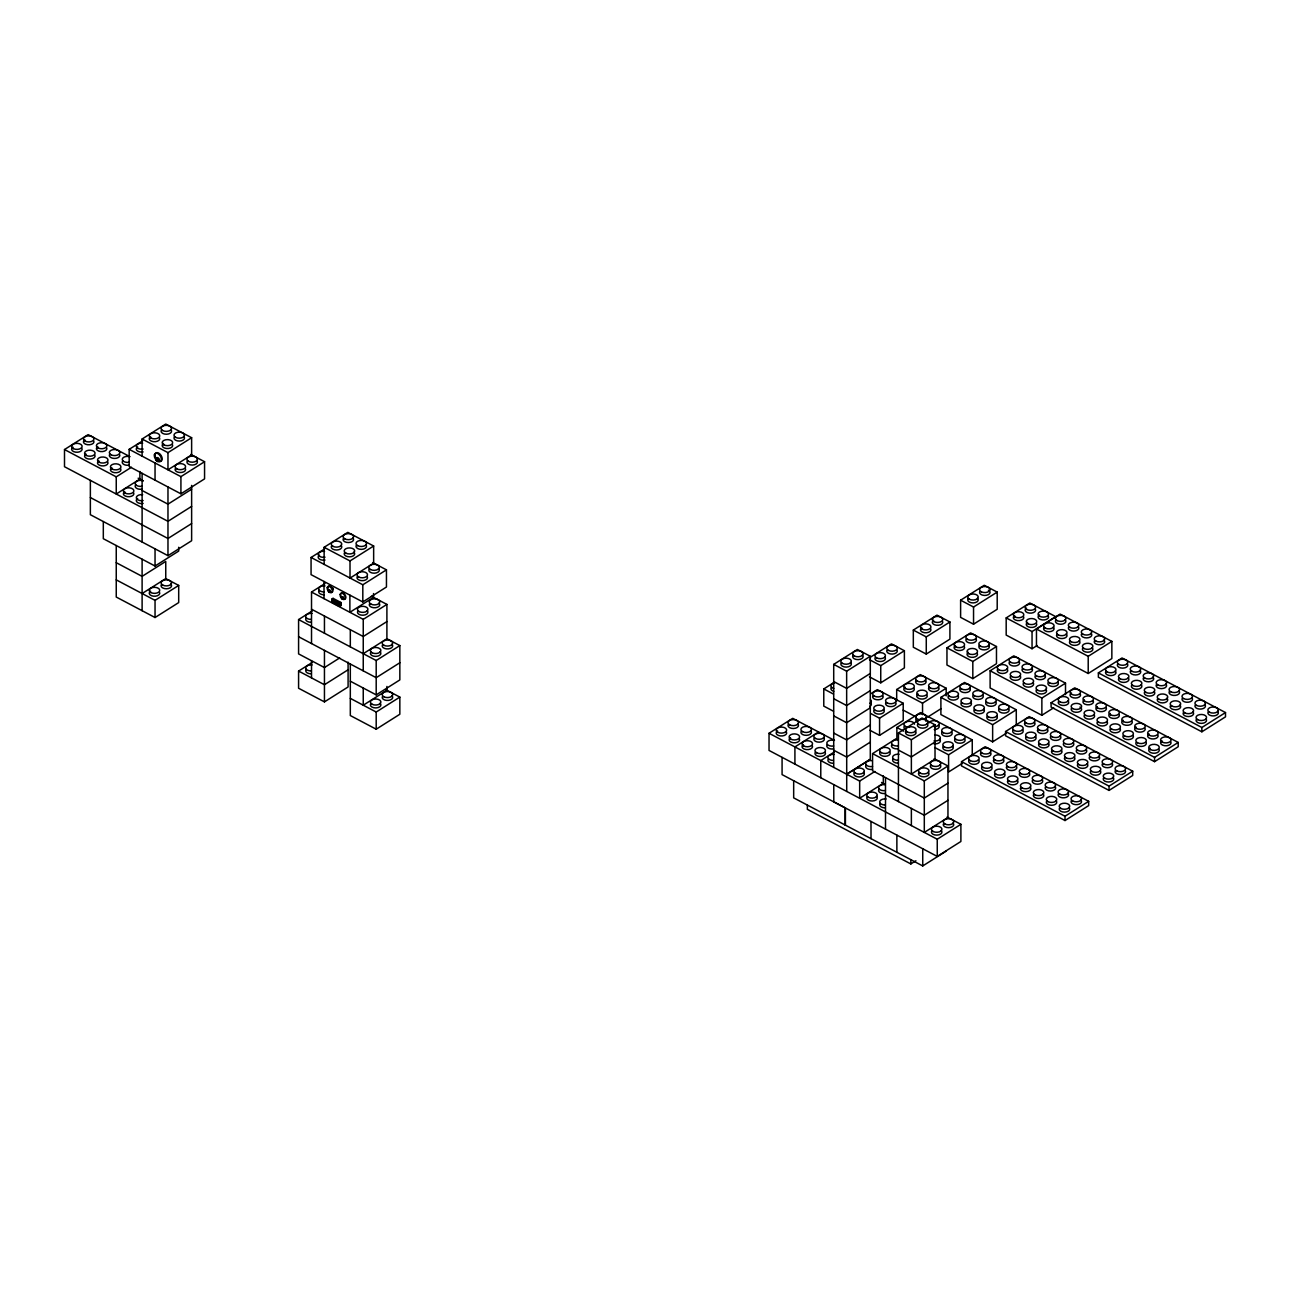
<?xml version="1.0" encoding="UTF-8"?>
<svg xmlns="http://www.w3.org/2000/svg" width="1290" height="1290" viewBox="0 0 1290 1290"><rect width="100%" height="100%" fill="white"/><g stroke="black" fill="none" stroke-linecap="round" stroke-linejoin="round"><path stroke-width="1.5" d="M327.725 587.853L327.789 587.176A3.499 2.112 57.7 0 1 331.949 587.869A3.499 2.112 57.7 0 1 331.417 592.384A3.499 2.112 57.7 0 1 327.708 587.885M191.63 506.39L167.974 521.321L64.5 466.722L64.5 449.549L88.139 434.617L129.532 456.466M142.11 456.16L142.11 439.003L165.749 424.055L191.63 437.713L191.63 454.886L167.974 469.818L167.974 452.645L191.63 437.713M190.759 454.435L204.562 461.707L204.562 478.88L180.923 493.812L129.177 466.512L129.177 449.339L142.69 440.809M139.884 471.463L139.884 479.09L116.245 494.022L116.245 476.849L131.435 467.254M180.923 493.812L180.923 476.639L204.562 461.707M191.63 489.216L167.974 504.164L142.11 490.506M191.63 523.563L167.974 538.494L90.365 497.537M90.365 480.38L90.365 514.71L167.974 555.668L191.63 540.736L191.63 485.411M103.313 521.547L103.313 538.704L155.042 566.02L178.697 551.072L178.697 547.266M142.11 593.529L165.749 578.597L165.749 561.424L142.11 576.356L116.245 562.698M116.245 545.541L116.245 597.044L155.042 617.523L155.042 600.35L178.697 585.418L165.749 578.597M155.042 617.523L178.697 602.591L178.697 585.418M324.129 564.456L324.129 547.299L347.784 532.351L373.649 546.009L373.649 563.182L350.009 578.113L350.009 560.94L373.649 546.009M372.665 562.569L386.452 569.841L386.452 587.014L362.812 601.946L311.067 574.647L311.067 557.474L324.58 548.943M311.519 643.565L311.519 592.046L325.032 583.515M339.657 657.948L324.451 667.559L298.587 653.901L298.587 619.571L312.099 611.025M340.818 603.494L339.641 604.252L331.885 600.156L331.885 599.076L333.062 598.334L340.818 602.43L340.818 605.639L339.641 606.397L331.885 602.301L333.062 600.479M331.885 600.156L333.062 599.399M331.885 602.301L333.062 601.543L333.062 598.334M362.812 601.946L362.812 584.773L386.452 569.841M339.641 604.252L340.818 602.43M339.641 606.397L340.818 604.575M363.248 670.865L363.248 619.361L386.903 604.413L371.375 596.222M348.09 662.157L348.09 686.957L324.451 701.889L298.587 688.247L298.587 671.074L312.099 662.544M386.903 621.587L363.248 636.518L311.519 609.219M363.248 653.691L386.903 638.76L386.903 604.413M348.09 669.784L324.451 684.732L298.587 671.074M350.316 681.201L376.196 694.859L376.196 660.512L399.836 645.581L386.903 638.76M399.836 662.754L376.196 677.685L298.587 636.728M376.196 694.859L399.836 679.927L399.836 645.581M350.316 664.044L350.316 715.547L376.196 729.205L376.196 712.032L399.836 697.1L386.033 689.811M376.196 729.205L399.836 714.257L399.836 697.1M833.711 767.405L833.711 664.382L857.366 649.451L870.299 656.271L870.299 759.294L846.724 774.242M846.724 791.415L846.643 671.203L870.299 656.271M869.492 657.755L891.455 643.887L904.387 650.724L904.387 667.881L880.748 682.829L869.428 676.847M913.32 630.084L936.975 615.137L949.908 621.974L949.908 639.13L926.268 654.078L913.32 647.241L913.32 630.084L926.268 636.905L949.908 621.974M960.615 600.205L984.254 585.273L997.202 592.094L997.202 609.267L973.547 624.199L960.615 617.378L960.615 600.205L973.547 607.026L997.202 592.094M833.485 711.241L823.778 706.114L823.778 688.941L833.92 682.539M947.086 817.038L960.889 824.31L937.25 839.242L769.034 750.441L769.034 733.268L792.689 718.337L834.082 740.186M880.748 682.829L880.748 665.656L904.387 650.724M870.299 673.444L846.643 688.376L833.711 681.555M870.299 690.618L846.643 705.549L833.711 698.729M870.589 693.875L877.345 689.618L903.21 703.26L903.21 720.433L879.57 735.365L869.863 730.253M946.957 647.822L970.596 632.89L996.477 646.532L996.477 663.705L972.821 678.637L946.957 664.995L946.957 647.822L972.821 661.48L996.477 646.532M818.553 731.994L794.914 746.926L794.914 764.099M1006.184 617.91L1029.823 602.978L1055.704 616.636L1032.048 631.568L1032.048 648.741L1006.184 635.083L1006.184 617.91L1032.048 631.568M896.679 700.97L896.679 689.537L920.318 674.589L946.183 688.247L946.183 695.874M870.299 707.791L846.643 722.722L833.711 715.885M879.57 735.365L879.57 718.207L903.21 703.26M870.299 724.948L846.643 739.896L833.711 733.059M834.291 752.038L820.779 760.584L820.779 777.741M1036.467 629.02L1060.106 614.088L1111.851 641.388L1111.851 658.561L1088.212 673.493L1036.467 646.193L1036.467 629.02L1088.212 656.32L1111.851 641.388M922.543 714.628L922.543 703.179L946.183 688.247M870.299 742.121L846.643 757.053L833.711 750.232M1006.152 733.333L992.639 741.863L940.894 714.563L940.894 697.39L964.533 682.458L1016.278 709.758L1016.278 725.028M896.873 738.96L896.873 727.512L920.512 712.58L972.257 739.88L972.257 755.134M1053.688 707.791L1041.869 715.257L990.123 687.957L990.123 670.784L1013.779 655.852L1065.508 683.152L1065.508 694.601M898.437 801.606L898.437 732.93L922.076 717.982L935.024 724.819L935.024 759.149L911.369 774.081L911.369 739.75L935.024 724.819M1032.048 648.741L1037.128 645.532M927.607 717.143L941.12 708.613M947.957 783.143L924.301 798.075L872.572 770.775L872.572 753.618L896.211 738.67M846.643 774.226L870.299 759.294M883.311 775.661L883.311 783.304L859.672 798.236L859.672 781.063L874.862 771.468M935.024 741.976L911.369 756.924L898.437 750.087M992.639 741.863L992.639 724.69L1016.278 709.758M962.114 763.454L948.601 771.984L948.601 754.811L972.257 739.88M1041.869 715.257L1041.869 698.084L1065.508 683.152M947.957 765.97L947.957 817.489L924.301 832.421L924.301 780.918L947.957 765.97L934.154 758.697M1005.571 731.527L1029.21 716.579L1132.701 771.194L1132.701 775.484L1109.045 790.415L1005.571 735.816L1005.571 731.527L1109.045 786.126L1132.701 771.194M1051.092 702.776L1074.731 687.828L1178.205 742.443L1178.205 746.733L1154.566 761.664L1051.092 707.065L1051.092 702.776L1154.566 757.375L1178.205 742.443M1098.37 672.896L1122.026 657.965L1225.5 712.564L1225.5 716.853L1201.861 731.801L1098.37 677.185L1098.37 672.896L1201.861 727.496L1225.5 712.564M961.534 761.648L985.189 746.7L1088.663 801.316L1088.663 805.605L1065.024 820.537L961.534 765.938L961.534 761.648L1065.024 816.248L1088.663 801.316M947.957 800.316L924.301 815.248L885.504 794.769M807.363 805.057L807.363 809.346L910.853 863.945L915.916 860.752M833.759 801.816L937.25 856.415L960.889 841.483L960.889 824.31M793.673 780.692L793.673 797.865L922.737 865.945L946.376 850.997M990.123 670.784L1041.869 698.084M869.428 659.69L880.748 665.656M940.894 697.39L992.639 724.69M896.679 689.537L922.543 703.179M833.711 664.382L846.643 671.203M903.145 710.113L916.077 716.934M823.778 688.941L833.485 694.068M870.944 713.644L879.57 718.207M896.873 727.512L903.758 731.156M934.815 747.539L948.601 754.811M898.437 732.93L911.369 739.75M872.572 753.618L924.301 780.918M881.554 782.45L885.005 784.272M769.034 733.268L859.672 781.063M142.11 439.003L167.974 452.645M324.129 547.299L350.009 560.94M129.177 449.339L180.923 476.639M311.067 557.474L362.812 584.773M138.159 478.187L143.335 480.912M64.5 449.549L116.245 476.849M331.885 599.076L339.641 603.172M337.722 604.01L340.818 605.639M331.885 601.221L339.641 605.316M311.519 592.046L363.248 619.361M298.587 619.571L376.196 660.512M350.316 698.374L376.196 712.032M116.245 579.871L155.042 600.35M1201.861 727.496L1201.861 731.801M1154.566 757.375L1154.566 761.664M1109.045 786.126L1109.045 790.415M1088.212 656.32L1088.212 673.493M1065.024 816.248L1065.024 820.537M973.547 607.026L973.547 624.199M972.821 661.48L972.821 678.637M937.25 839.242L937.25 856.415M926.268 636.905L926.268 654.078M922.737 848.772L922.737 865.945M911.369 808.427L911.369 825.6M910.853 859.656L910.853 863.945M896.873 835.114L896.873 852.287M885.504 777.612L885.504 829.115M870.992 821.472L871.024 838.661M845.418 825.165L845.418 808.008L782.079 774.613L782.079 757.44M845.16 807.846L845.16 825.003M833.759 784.643L833.808 801.912M386.903 686.457L386.903 690.263L363.248 705.211L363.248 688.038M373.519 593.545L373.519 597.351L349.88 612.299L349.88 595.125M350.316 629.697L350.316 646.871M324.451 616.04L324.451 633.213M324.451 650.386L324.451 701.889M324.016 581.468L324.016 598.641M311.519 660.738L311.519 677.895M167.974 486.991L167.974 555.668M155.042 462.997L155.042 480.17M155.042 548.847L155.042 566.02M142.11 473.333L142.11 542.01M142.11 559.183L142.11 610.702M343.978 599.108A3.499 2.112 57.7 0 0 345.091 594.9A3.499 2.112 57.7 0 0 340.77 593.964L340.705 594.625A3.499 2.112 57.7 0 0 342.64 598.431M330.192 585.708A3.499 2.112 57.7 0 1 330.869 585.966M332.707 587.74A3.499 2.112 57.7 0 1 333.384 589.385M156.735 459.014A1.854 1.113 57.7 0 1 158.17 457.853A1.854 1.113 57.7 0 1 159.315 460.594A1.854 1.113 57.7 0 1 157.106 459.885M159.605 461.256A4.805 2.886 57.7 0 0 161.137 455.483A4.805 2.886 57.7 0 0 155.219 454.193L155.106 455.144A4.805 2.886 57.7 0 0 155.606 457.37M157.767 460.304A4.805 2.886 57.7 0 1 156.171 458.466M183.68 436.407A5.257 3.031 0 0 1 179.487 441.067A5.257 3.031 0 0 1 174.585 436.633M159.508 437.762A5.257 3.031 0 0 1 153.365 441.648A5.257 3.031 0 0 1 150.608 436.633M172.441 444.582A5.257 3.031 0 0 1 166.297 448.469A5.257 3.031 0 0 1 163.54 443.454M170.748 429.57A5.257 3.031 0 0 1 166.555 434.246A5.257 3.031 0 0 1 161.653 429.812M185.373 468.576A5.257 3.031 0 0 1 179.907 472.527A5.257 3.031 0 0 1 175.698 468.093M196.612 460.401A5.257 3.031 0 0 1 192.42 465.061A5.257 3.031 0 0 1 187.518 460.627M143.142 451.919A5.257 3.031 0 0 1 137.127 450.662A5.257 3.031 0 0 1 137.675 446.969M143.142 449.049A5.257 3.031 0 0 1 136.305 446.292A5.257 3.031 0 0 1 142.69 443.196M93.718 440.841A5.257 3.031 0 0 1 87.575 444.728A5.257 3.031 0 0 1 84.818 439.713M81.883 448.323A5.257 3.031 0 0 1 75.755 452.193A5.257 3.031 0 0 1 72.998 447.178M120.696 468.786A5.257 3.031 0 0 1 114.552 472.672A5.257 3.031 0 0 1 111.811 467.657M129.097 465.142A5.257 3.031 0 0 1 123.485 464.19A5.257 3.031 0 0 1 122.84 460.836M129.097 462.272A5.257 3.031 0 0 1 122.276 459.111A5.257 3.031 0 0 1 129.935 456.692M107.763 461.965A5.257 3.031 0 0 1 101.62 465.851A5.257 3.031 0 0 1 98.862 460.836M94.831 455.144A5.257 3.031 0 0 1 88.688 459.014A5.257 3.031 0 0 1 85.93 454.016M106.651 447.678A5.257 3.031 0 0 1 100.507 451.548A5.257 3.031 0 0 1 97.75 446.55M119.583 454.499A5.257 3.031 0 0 1 114.117 458.434A5.257 3.031 0 0 1 109.908 454.016M143.142 503.423A5.257 3.031 0 0 1 137.127 502.165A5.257 3.031 0 0 1 137.675 498.488M143.142 500.568A5.257 3.031 0 0 1 136.305 497.811A5.257 3.031 0 0 1 142.69 494.699M142.029 486.266A5.257 3.031 0 0 1 135.208 483.121A5.257 3.031 0 0 1 142.868 480.686M142.029 489.136A5.257 3.031 0 0 1 136.417 488.184A5.257 3.031 0 0 1 135.773 484.83M133.628 492.78A5.257 3.031 0 0 1 127.484 496.666A5.257 3.031 0 0 1 124.743 491.651M159.508 592.287A5.257 3.031 0 0 1 153.365 596.174A5.257 3.031 0 0 1 150.608 591.159M170.748 584.096A5.257 3.031 0 0 1 166.555 588.772A5.257 3.031 0 0 1 161.653 584.338M352.767 537.865A5.257 3.031 0 0 1 348.574 542.542A5.257 3.031 0 0 1 343.672 538.107M340.947 545.331A5.257 3.031 0 0 1 336.738 550.008A5.257 3.031 0 0 1 331.836 545.573M353.879 552.168A5.257 3.031 0 0 1 349.687 556.828A5.257 3.031 0 0 1 344.785 552.394M365.699 544.686A5.257 3.031 0 0 1 361.506 549.363A5.257 3.031 0 0 1 356.604 544.928M378.502 568.535A5.257 3.031 0 0 1 374.31 573.195A5.257 3.031 0 0 1 369.408 568.761M367.263 576.711A5.257 3.031 0 0 1 361.813 580.661A5.257 3.031 0 0 1 357.588 576.243M325.032 560.053A5.257 3.031 0 0 1 319.017 558.796A5.257 3.031 0 0 1 319.565 555.103M325.032 557.183A5.257 3.031 0 0 1 318.195 554.426A5.257 3.031 0 0 1 324.58 551.33M324.129 594.755A5.257 3.031 0 0 1 319.227 590.336M324.129 591.9A5.257 3.031 0 0 1 318.662 588.611A5.257 3.031 0 0 1 325.032 585.902M378.954 603.107A5.257 3.031 0 0 1 375.438 607.719A5.257 3.031 0 0 1 369.392 604.091M367.134 610.573A5.257 3.031 0 0 1 362.942 615.233A5.257 3.031 0 0 1 358.039 610.815M380.066 651.74A5.257 3.031 0 0 1 375.874 656.4A5.257 3.031 0 0 1 370.972 651.966M391.886 644.274A5.257 3.031 0 0 1 388.371 648.886A5.257 3.031 0 0 1 382.324 645.258M311.196 622.28A5.257 3.031 0 0 1 306.294 617.846M311.196 619.41A5.257 3.031 0 0 1 305.714 616.12A5.257 3.031 0 0 1 312.083 613.411M1103.901 640.082A5.257 3.031 0 0 1 1100.386 644.694A5.257 3.031 0 0 1 1094.339 641.049M1092.082 647.548A5.257 3.031 0 0 1 1087.889 652.208A5.257 3.031 0 0 1 1082.987 647.774M1053.269 627.069A5.257 3.031 0 0 1 1049.076 631.729A5.257 3.031 0 0 1 1044.174 627.311M1065.089 619.603A5.257 3.031 0 0 1 1060.896 624.263A5.257 3.031 0 0 1 1055.994 619.829M1066.201 633.89A5.257 3.031 0 0 1 1062.009 638.566A5.257 3.031 0 0 1 1057.107 634.132M1090.969 633.245A5.257 3.031 0 0 1 1086.777 637.921A5.257 3.031 0 0 1 1081.875 633.487M1078.037 626.424A5.257 3.031 0 0 1 1073.828 631.084A5.257 3.031 0 0 1 1068.926 626.666M1079.149 640.711A5.257 3.031 0 0 1 1074.941 645.387A5.257 3.031 0 0 1 1070.039 640.953M1035.402 609.219A5.257 3.031 0 0 1 1029.259 613.089A5.257 3.031 0 0 1 1026.501 608.074M1023.583 616.684A5.257 3.031 0 0 1 1017.439 620.554A5.257 3.031 0 0 1 1014.682 615.556M1036.515 623.505A5.257 3.031 0 0 1 1030.371 627.391A5.257 3.031 0 0 1 1027.614 622.377M1048.335 616.04A5.257 3.031 0 0 1 1042.191 619.909A5.257 3.031 0 0 1 1039.434 614.911M311.196 673.783A5.257 3.031 0 0 1 306.294 669.349M311.196 670.929A5.257 3.031 0 0 1 305.714 667.639A5.257 3.031 0 0 1 312.083 664.931M391.886 695.778A5.257 3.031 0 0 1 388.371 700.406A5.257 3.031 0 0 1 382.324 696.761M380.066 703.244A5.257 3.031 0 0 1 375.874 707.92A5.257 3.031 0 0 1 370.972 703.485M850.529 662.431A5.257 3.031 0 0 1 846.337 667.091A5.257 3.031 0 0 1 841.435 662.657M862.349 654.965A5.257 3.031 0 0 1 858.156 659.625A5.257 3.031 0 0 1 853.254 655.191M915.239 730.962A5.257 3.031 0 0 1 911.046 735.639A5.257 3.031 0 0 1 906.144 731.204M927.075 723.497A5.257 3.031 0 0 1 922.866 728.157A5.257 3.031 0 0 1 917.964 723.738M889.374 751.651A5.257 3.031 0 0 1 885.182 756.327A5.257 3.031 0 0 1 880.28 751.893M898.356 745.846A5.257 3.031 0 0 1 891.519 743.088A5.257 3.031 0 0 1 897.905 739.992M898.356 748.716A5.257 3.031 0 0 1 892.745 747.781A5.257 3.031 0 0 1 892.1 744.427M898.114 763.148A5.257 3.031 0 0 1 893.212 758.713M898.114 760.278A5.257 3.031 0 0 1 892.648 756.988A5.257 3.031 0 0 1 899.017 754.295M940.007 764.664A5.257 3.031 0 0 1 935.814 769.324A5.257 3.031 0 0 1 930.912 764.906M928.187 772.13A5.257 3.031 0 0 1 923.995 776.806A5.257 3.031 0 0 1 919.077 772.371M863.542 772.291A5.257 3.031 0 0 1 859.35 776.951A5.257 3.031 0 0 1 854.448 772.516M872.524 769.34A5.257 3.031 0 0 1 866.912 768.405A5.257 3.031 0 0 1 866.267 765.051M872.524 766.486A5.257 3.031 0 0 1 865.687 763.728A5.257 3.031 0 0 1 872.056 760.616M884.618 656.868A5.257 3.031 0 0 1 881.102 661.496A5.257 3.031 0 0 1 875.055 657.852M897.018 650.128A5.257 3.031 0 0 1 892.245 654.078A5.257 3.031 0 0 1 886.875 650.386M833.388 763.293A5.257 3.031 0 0 1 828.486 758.859M833.388 760.423A5.257 3.031 0 0 1 827.922 757.133A5.257 3.031 0 0 1 834.291 754.424M823.536 737.509A5.257 3.031 0 0 1 819.344 742.169A5.257 3.031 0 0 1 814.442 737.735M812.297 745.685A5.257 3.031 0 0 1 806.153 749.571A5.257 3.031 0 0 1 803.412 744.556M825.229 752.522A5.257 3.031 0 0 1 819.779 756.456A5.257 3.031 0 0 1 815.554 752.038M833.63 745.991A5.257 3.031 0 0 1 826.809 742.846A5.257 3.031 0 0 1 834.469 740.412M833.63 748.861A5.257 3.031 0 0 1 828.019 747.91A5.257 3.031 0 0 1 827.374 744.572M797.672 723.851A5.257 3.031 0 0 1 793.479 728.511A5.257 3.031 0 0 1 788.577 724.093M786.432 732.043A5.257 3.031 0 0 1 780.289 735.913A5.257 3.031 0 0 1 777.531 730.914M799.365 738.864A5.257 3.031 0 0 1 793.221 742.75A5.257 3.031 0 0 1 790.48 737.735M810.604 730.672A5.257 3.031 0 0 1 806.411 735.348A5.257 3.031 0 0 1 801.509 730.914M952.939 823.004A5.257 3.031 0 0 1 948.747 827.664A5.257 3.031 0 0 1 943.845 823.23M941.12 830.47A5.257 3.031 0 0 1 936.927 835.13A5.257 3.031 0 0 1 932.025 830.695M885.182 807.83A5.257 3.031 0 0 1 880.28 803.396M885.182 804.976A5.257 3.031 0 0 1 879.715 801.671A5.257 3.031 0 0 1 886.069 798.978M885.424 790.544A5.257 3.031 0 0 1 878.587 787.787A5.257 3.031 0 0 1 884.956 784.675M885.424 793.398A5.257 3.031 0 0 1 879.812 792.463A5.257 3.031 0 0 1 879.167 789.109M876.442 796.333A5.257 3.031 0 0 1 872.25 801.009A5.257 3.031 0 0 1 867.348 796.575M990.172 752.215A5.257 3.031 0 0 1 985.979 756.891A5.257 3.031 0 0 1 981.077 752.457M978.352 759.681A5.257 3.031 0 0 1 974.16 764.357A5.257 3.031 0 0 1 969.258 759.923M1028.985 772.694A5.257 3.031 0 0 1 1024.776 777.354A5.257 3.031 0 0 1 1019.874 772.936M1017.149 780.16A5.257 3.031 0 0 1 1012.956 784.836A5.257 3.031 0 0 1 1008.054 780.402M991.284 766.518A5.257 3.031 0 0 1 987.092 771.178A5.257 3.031 0 0 1 982.19 766.744M1080.714 799.994A5.257 3.031 0 0 1 1077.215 804.621A5.257 3.031 0 0 1 1071.151 800.977M1068.894 807.459A5.257 3.031 0 0 1 1064.701 812.136A5.257 3.031 0 0 1 1059.8 807.701M1004.217 773.339A5.257 3.031 0 0 1 1000.024 777.999A5.257 3.031 0 0 1 995.122 773.565M1016.036 765.873A5.257 3.031 0 0 1 1011.844 770.533A5.257 3.031 0 0 1 1006.942 766.099M1030.097 786.981A5.257 3.031 0 0 1 1025.889 791.657A5.257 3.031 0 0 1 1020.987 787.222M1003.104 759.036A5.257 3.031 0 0 1 998.912 763.712A5.257 3.031 0 0 1 994.01 759.278M1055.962 800.639A5.257 3.031 0 0 1 1051.769 805.299A5.257 3.031 0 0 1 1046.867 800.88M1043.03 793.818A5.257 3.031 0 0 1 1038.837 798.478A5.257 3.031 0 0 1 1033.935 794.043M1054.849 786.352A5.257 3.031 0 0 1 1050.657 791.012A5.257 3.031 0 0 1 1045.755 786.577M1067.781 793.173A5.257 3.031 0 0 1 1064.266 797.801A5.257 3.031 0 0 1 1058.219 794.156M1041.917 779.515A5.257 3.031 0 0 1 1037.724 784.191A5.257 3.031 0 0 1 1032.822 779.757M928.865 723.029A5.257 3.031 0 0 1 934.686 720.675A5.257 3.031 0 0 1 939.249 723.819A5.257 3.031 0 0 1 934.234 726.721M909.482 727.366A5.257 3.031 0 0 1 904 724.464A5.257 3.031 0 0 1 909.015 721.303A5.257 3.031 0 0 1 914.497 724.19M905.693 729.431A5.257 3.031 0 0 1 904.58 725.786M925.494 718.095A5.257 3.031 0 0 1 925.736 721.126M917.513 721.965A5.257 3.031 0 0 1 916.4 718.32M919.931 719.82A5.257 3.031 0 0 1 916.4 715.466A5.257 3.031 0 0 1 924.607 714.628A5.257 3.031 0 0 1 923.898 719.417M934.879 734.945A5.257 3.031 0 0 1 940.346 738.235A5.257 3.031 0 0 1 933.976 740.944M938.427 724.916A5.257 3.031 0 0 1 934.234 729.576M964.307 738.573A5.257 3.031 0 0 1 960.115 743.234A5.257 3.031 0 0 1 955.213 738.799M952.471 746.039A5.257 3.031 0 0 1 948.279 750.699A5.257 3.031 0 0 1 943.377 746.265M939.539 739.202A5.257 3.031 0 0 1 939.426 742.572A5.257 3.031 0 0 1 933.976 743.814M951.359 731.736A5.257 3.031 0 0 1 947.166 736.413A5.257 3.031 0 0 1 942.264 731.978M870.508 702.599A5.257 3.031 0 0 1 869.96 706.275M870.508 699.728A5.257 3.031 0 0 1 869.96 703.421M882.908 695.842A5.257 3.031 0 0 1 878.135 699.793A5.257 3.031 0 0 1 872.766 696.1M895.84 702.663A5.257 3.031 0 0 1 891.068 706.614A5.257 3.031 0 0 1 885.698 702.937M883.44 709.419A5.257 3.031 0 0 1 879.925 714.047A5.257 3.031 0 0 1 873.878 710.403M833.743 691.327A5.257 3.031 0 0 1 831.502 687.231M833.743 688.457A5.257 3.031 0 0 1 830.921 685.506A5.257 3.031 0 0 1 834.565 682.878M938.233 686.925A5.257 3.031 0 0 1 934.041 691.601A5.257 3.031 0 0 1 929.139 687.167M914.062 688.296A5.257 3.031 0 0 1 907.918 692.166A5.257 3.031 0 0 1 905.177 687.167M926.994 695.116A5.257 3.031 0 0 1 920.85 699.003A5.257 3.031 0 0 1 918.109 693.988M925.301 680.104A5.257 3.031 0 0 1 921.108 684.78A5.257 3.031 0 0 1 916.206 680.346M996.509 715.918A5.257 3.031 0 0 1 992.316 720.578A5.257 3.031 0 0 1 987.414 716.144M1008.329 708.452A5.257 3.031 0 0 1 1004.136 713.112A5.257 3.031 0 0 1 999.234 708.678M969.532 687.973A5.257 3.031 0 0 1 965.323 692.633A5.257 3.031 0 0 1 960.421 688.199M957.696 695.439A5.257 3.031 0 0 1 953.504 700.099A5.257 3.031 0 0 1 948.601 695.681M970.644 702.26A5.257 3.031 0 0 1 966.436 706.936A5.257 3.031 0 0 1 961.534 702.502M982.464 694.794A5.257 3.031 0 0 1 978.271 699.454A5.257 3.031 0 0 1 973.37 695.036M995.396 701.615A5.257 3.031 0 0 1 991.204 706.291A5.257 3.031 0 0 1 986.302 701.857M983.577 709.097A5.257 3.031 0 0 1 979.384 713.757A5.257 3.031 0 0 1 974.482 709.323M1073.006 742.572A5.257 3.031 0 0 1 1069.491 747.2A5.257 3.031 0 0 1 1063.444 743.556M1061.186 750.038A5.257 3.031 0 0 1 1056.994 754.715A5.257 3.031 0 0 1 1052.092 750.28M1034.193 722.094A5.257 3.031 0 0 1 1030.001 726.77A5.257 3.031 0 0 1 1025.099 722.336M1022.373 729.56A5.257 3.031 0 0 1 1018.181 734.236A5.257 3.031 0 0 1 1013.279 729.801M1035.306 736.397A5.257 3.031 0 0 1 1031.113 741.057A5.257 3.031 0 0 1 1026.211 736.622M1125.332 770.598A5.257 3.031 0 0 1 1120.558 774.548A5.257 3.031 0 0 1 1115.189 770.856M1112.931 777.338A5.257 3.031 0 0 1 1108.723 782.014A5.257 3.031 0 0 1 1103.821 777.58M1048.254 743.217A5.257 3.031 0 0 1 1044.062 747.878A5.257 3.031 0 0 1 1039.16 743.459M1060.074 735.751A5.257 3.031 0 0 1 1056.558 740.379A5.257 3.031 0 0 1 1050.512 736.735M1074.119 756.875A5.257 3.031 0 0 1 1069.926 761.535A5.257 3.031 0 0 1 1065.024 757.101M1047.141 728.931A5.257 3.031 0 0 1 1042.949 733.591A5.257 3.031 0 0 1 1038.031 729.156M1099.983 770.517A5.257 3.031 0 0 1 1095.79 775.193A5.257 3.031 0 0 1 1090.889 770.759M1112.399 763.777A5.257 3.031 0 0 1 1107.61 767.711A5.257 3.031 0 0 1 1102.24 764.035M1087.051 763.696A5.257 3.031 0 0 1 1082.858 768.356A5.257 3.031 0 0 1 1077.956 763.938M1085.938 749.393A5.257 3.031 0 0 1 1082.423 754.021A5.257 3.031 0 0 1 1076.376 750.377M1098.87 756.23A5.257 3.031 0 0 1 1095.371 760.842A5.257 3.031 0 0 1 1089.308 757.214M1119.107 714.547A5.257 3.031 0 0 1 1112.964 718.417A5.257 3.031 0 0 1 1110.206 713.402M1107.288 722.013A5.257 3.031 0 0 1 1102.499 725.964A5.257 3.031 0 0 1 1097.129 722.271M1067.894 700.809A5.257 3.031 0 0 1 1064.379 705.437A5.257 3.031 0 0 1 1058.332 701.792M1079.94 707.033A5.257 3.031 0 0 1 1077.988 712.161A5.257 3.031 0 0 1 1071.264 708.613M1080.294 694.068A5.257 3.031 0 0 1 1075.521 698.019A5.257 3.031 0 0 1 1070.152 694.326M1070.619 693.585A5.257 3.031 0 0 1 1071.41 692.94M1093.227 700.889A5.257 3.031 0 0 1 1087.083 704.775A5.257 3.031 0 0 1 1084.342 699.76M1094.339 715.176A5.257 3.031 0 0 1 1089.566 719.127A5.257 3.031 0 0 1 1084.197 715.45M1159.017 749.313A5.257 3.031 0 0 1 1152.873 753.199A5.257 3.031 0 0 1 1150.132 748.184M1170.836 741.847A5.257 3.031 0 0 1 1164.693 745.717A5.257 3.031 0 0 1 1161.951 740.718M1120.22 728.834A5.257 3.031 0 0 1 1115.447 732.784A5.257 3.031 0 0 1 1110.077 729.092M1106.175 707.71A5.257 3.031 0 0 1 1100.031 711.596A5.257 3.031 0 0 1 1097.274 706.581M1157.904 735.01A5.257 3.031 0 0 1 1151.76 738.896A5.257 3.031 0 0 1 1149.019 733.881M1146.084 742.492A5.257 3.031 0 0 1 1141.311 746.426A5.257 3.031 0 0 1 1135.942 742.75M1133.152 735.655A5.257 3.031 0 0 1 1128.379 739.605A5.257 3.031 0 0 1 1123.01 735.929M1144.972 728.189A5.257 3.031 0 0 1 1138.828 732.075A5.257 3.031 0 0 1 1136.087 727.06M1132.039 721.368A5.257 3.031 0 0 1 1125.896 725.254A5.257 3.031 0 0 1 1123.139 720.239M1018.761 661.367A5.257 3.031 0 0 1 1015.246 665.995A5.257 3.031 0 0 1 1009.199 662.351M1006.942 668.833A5.257 3.031 0 0 1 1002.749 673.493A5.257 3.031 0 0 1 997.831 669.075M1057.558 681.846A5.257 3.031 0 0 1 1054.059 686.457A5.257 3.031 0 0 1 1047.996 682.829M1045.738 689.312A5.257 3.031 0 0 1 1041.546 693.972A5.257 3.031 0 0 1 1036.644 689.553M1032.806 682.491A5.257 3.031 0 0 1 1028.614 687.151A5.257 3.031 0 0 1 1023.712 682.716M1019.874 675.654A5.257 3.031 0 0 1 1015.682 680.33A5.257 3.031 0 0 1 1010.78 675.896M1031.694 668.188A5.257 3.031 0 0 1 1028.178 672.816A5.257 3.031 0 0 1 1022.132 669.171M1044.626 675.009A5.257 3.031 0 0 1 1041.111 679.637A5.257 3.031 0 0 1 1035.064 675.992M977.288 653.417A5.257 3.031 0 0 1 971.144 657.287A5.257 3.031 0 0 1 968.387 652.288M964.356 646.58A5.257 3.031 0 0 1 958.212 650.466A5.257 3.031 0 0 1 955.455 645.452M976.175 639.114A5.257 3.031 0 0 1 970.709 643.065A5.257 3.031 0 0 1 966.484 638.631M988.527 645.226A5.257 3.031 0 0 1 984.335 649.886A5.257 3.031 0 0 1 979.433 645.468M930.719 628.843A5.257 3.031 0 0 1 924.575 632.713A5.257 3.031 0 0 1 921.818 627.714M942.538 621.377A5.257 3.031 0 0 1 936.395 625.247A5.257 3.031 0 0 1 933.654 620.248M977.417 598.254A5.257 3.031 0 0 1 973.224 602.914A5.257 3.031 0 0 1 968.322 598.479M988.366 590.175A5.257 3.031 0 0 1 986.399 595.303A5.257 3.031 0 0 1 979.674 591.755M1153.986 691.424A5.257 3.031 0 0 1 1149.793 696.084A5.257 3.031 0 0 1 1144.891 691.65M1165.805 683.958A5.257 3.031 0 0 1 1161.613 688.618A5.257 3.031 0 0 1 1156.711 684.184M1115.189 670.945A5.257 3.031 0 0 1 1110.996 675.605A5.257 3.031 0 0 1 1106.094 671.171M1139.941 670.3A5.257 3.031 0 0 1 1135.748 674.96A5.257 3.031 0 0 1 1130.846 670.542M1128.121 677.766A5.257 3.031 0 0 1 1123.929 682.426A5.257 3.031 0 0 1 1119.027 678.008M1127.008 663.479A5.257 3.031 0 0 1 1122.816 668.139A5.257 3.031 0 0 1 1117.914 663.705M1152.873 677.121A5.257 3.031 0 0 1 1148.681 681.797A5.257 3.031 0 0 1 1143.779 677.363M1141.053 684.587A5.257 3.031 0 0 1 1136.861 689.263A5.257 3.031 0 0 1 1131.959 684.829M1205.731 718.724A5.257 3.031 0 0 1 1201.538 723.384A5.257 3.031 0 0 1 1196.636 718.965M1217.55 711.258A5.257 3.031 0 0 1 1214.035 715.869A5.257 3.031 0 0 1 1207.988 712.241M1166.918 698.245A5.257 3.031 0 0 1 1162.725 702.905A5.257 3.031 0 0 1 1157.823 698.487M1192.799 711.903A5.257 3.031 0 0 1 1188.606 716.563A5.257 3.031 0 0 1 1183.704 712.128M1178.754 690.779A5.257 3.031 0 0 1 1175.238 695.407A5.257 3.031 0 0 1 1169.175 691.763M1204.618 704.421A5.257 3.031 0 0 1 1201.103 709.049A5.257 3.031 0 0 1 1195.056 705.404M1179.866 705.066A5.257 3.031 0 0 1 1175.658 709.742A5.257 3.031 0 0 1 1170.756 705.308M1191.686 697.6A5.257 3.031 0 0 1 1188.171 702.228A5.257 3.031 0 0 1 1182.124 698.583M154.413 454.709L154.3 455.66A4.805 2.886 57.7 0 0 159.38 461.836A4.805 2.886 57.7 0 0 160.089 455.644A4.805 2.886 57.7 0 0 154.413 454.709M327.257 587.514L327.192 588.192A3.499 2.112 57.7 0 0 330.885 592.723A3.499 2.112 57.7 0 0 331.417 588.208A3.499 2.112 57.7 0 0 327.257 587.514M328.208 590.562C329.063 595.303 331.562 589.353 328.208 590.562M328.805 590.191C329.659 594.932 332.159 588.982 328.805 590.191M340.189 594.335L340.108 594.996A3.499 2.112 57.7 0 0 343.817 599.544A3.499 2.112 57.7 0 0 344.333 595.013A3.499 2.112 57.7 0 0 340.189 594.335M341.253 597.318C342.108 602.043 344.607 596.109 341.253 597.318M341.882 596.915C342.705 601.624 345.285 595.722 341.882 596.915M340.238 603.865L332.465 599.769L332.465 600.85L340.238 604.946L340.238 603.865M155.864 459.579A1.854 1.113 57.7 0 0 158.17 461.433A1.854 1.113 57.7 0 0 157.525 458.579A1.854 1.113 57.7 0 0 155.864 459.579M175.698 437.407A5.257 3.031 0 0 0 184.373 435.826A5.257 3.031 0 0 0 177.665 432.279A5.257 3.031 0 0 0 175.698 437.407M150.946 438.052A5.257 3.031 0 0 0 159.621 436.472A5.257 3.031 0 0 0 152.897 432.924A5.257 3.031 0 0 0 150.946 438.052M162.766 430.586A5.257 3.031 0 0 0 171.441 429.006A5.257 3.031 0 0 0 164.717 425.458A5.257 3.031 0 0 0 162.766 430.586M163.878 444.873A5.257 3.031 0 0 0 172.554 443.292A5.257 3.031 0 0 0 165.829 439.745A5.257 3.031 0 0 0 163.878 444.873M176.811 468.883A5.257 3.031 0 0 0 185.486 467.286A5.257 3.031 0 0 0 178.778 463.739A5.257 3.031 0 0 0 176.811 468.883M188.63 461.401A5.257 3.031 0 0 0 197.322 459.821A5.257 3.031 0 0 0 190.597 456.273A5.257 3.031 0 0 0 188.63 461.401M85.156 441.148A5.257 3.031 0 0 0 93.831 439.551A5.257 3.031 0 0 0 87.107 436.004A5.257 3.031 0 0 0 85.156 441.148M73.337 448.614A5.257 3.031 0 0 0 82.012 447.017A5.257 3.031 0 0 0 75.288 443.47A5.257 3.031 0 0 0 73.337 448.614M112.133 469.092A5.257 3.031 0 0 0 120.825 467.496A5.257 3.031 0 0 0 114.101 463.949A5.257 3.031 0 0 0 112.133 469.092M111.021 454.79A5.257 3.031 0 0 0 119.712 453.209A5.257 3.031 0 0 0 112.988 449.662A5.257 3.031 0 0 0 111.021 454.79M99.201 462.255A5.257 3.031 0 0 0 107.876 460.675A5.257 3.031 0 0 0 101.168 457.128A5.257 3.031 0 0 0 99.201 462.255M98.088 447.969A5.257 3.031 0 0 0 106.764 446.388A5.257 3.031 0 0 0 100.056 442.841A5.257 3.031 0 0 0 98.088 447.969M86.269 455.435A5.257 3.031 0 0 0 94.944 453.854A5.257 3.031 0 0 0 88.22 450.307A5.257 3.031 0 0 0 86.269 455.435M125.066 493.086A5.257 3.031 0 0 0 133.757 491.49A5.257 3.031 0 0 0 127.033 487.943A5.257 3.031 0 0 0 125.066 493.086M150.946 592.578A5.257 3.031 0 0 0 159.621 590.997A5.257 3.031 0 0 0 152.897 587.45A5.257 3.031 0 0 0 150.946 592.578M162.766 585.112A5.257 3.031 0 0 0 171.441 583.532A5.257 3.031 0 0 0 164.717 579.984A5.257 3.031 0 0 0 162.766 585.112M344.785 538.881A5.257 3.031 0 0 0 353.46 537.301A5.257 3.031 0 0 0 346.752 533.754A5.257 3.031 0 0 0 344.785 538.881M332.965 546.347A5.257 3.031 0 0 0 341.64 544.767A5.257 3.031 0 0 0 334.916 541.22A5.257 3.031 0 0 0 332.965 546.347M345.897 553.168A5.257 3.031 0 0 0 354.573 551.588A5.257 3.031 0 0 0 347.865 548.04A5.257 3.031 0 0 0 345.897 553.168M357.717 545.702A5.257 3.031 0 0 0 366.408 544.122A5.257 3.031 0 0 0 359.684 540.575A5.257 3.031 0 0 0 357.717 545.702M370.536 569.551A5.257 3.031 0 0 0 379.212 567.955A5.257 3.031 0 0 0 372.488 564.407A5.257 3.031 0 0 0 370.536 569.551M358.717 577.017A5.257 3.031 0 0 0 367.392 575.421A5.257 3.031 0 0 0 360.668 571.873A5.257 3.031 0 0 0 358.717 577.017M370.972 604.123A5.257 3.031 0 0 0 379.663 602.527A5.257 3.031 0 0 0 372.939 598.979A5.257 3.031 0 0 0 370.972 604.123M359.152 611.589A5.257 3.031 0 0 0 367.827 609.993A5.257 3.031 0 0 0 361.119 606.445A5.257 3.031 0 0 0 359.152 611.589M372.084 652.756A5.257 3.031 0 0 0 380.776 651.16A5.257 3.031 0 0 0 374.052 647.612A5.257 3.031 0 0 0 372.084 652.756M383.904 645.29A5.257 3.031 0 0 0 392.595 643.694A5.257 3.031 0 0 0 385.871 640.146A5.257 3.031 0 0 0 383.904 645.29M1057.123 620.619A5.257 3.031 0 0 0 1065.798 619.023A5.257 3.031 0 0 0 1059.074 615.475A5.257 3.031 0 0 0 1057.123 620.619M1095.919 641.082A5.257 3.031 0 0 0 1104.611 639.501A5.257 3.031 0 0 0 1097.887 635.954A5.257 3.031 0 0 0 1095.919 641.082M1084.1 648.564A5.257 3.031 0 0 0 1092.775 646.967A5.257 3.031 0 0 0 1086.067 643.42A5.257 3.031 0 0 0 1084.1 648.564M1045.303 628.085A5.257 3.031 0 0 0 1053.978 626.489A5.257 3.031 0 0 0 1047.254 622.941A5.257 3.031 0 0 0 1045.303 628.085M1070.055 627.44A5.257 3.031 0 0 0 1078.73 625.844A5.257 3.031 0 0 0 1072.006 622.296A5.257 3.031 0 0 0 1070.055 627.44M1071.168 641.727A5.257 3.031 0 0 0 1079.843 640.146A5.257 3.031 0 0 0 1073.119 636.599A5.257 3.031 0 0 0 1071.168 641.727M1058.235 634.906A5.257 3.031 0 0 0 1066.911 633.326A5.257 3.031 0 0 0 1060.187 629.778A5.257 3.031 0 0 0 1058.235 634.906M1082.987 634.261A5.257 3.031 0 0 0 1091.663 632.681A5.257 3.031 0 0 0 1084.955 629.133A5.257 3.031 0 0 0 1082.987 634.261M1026.84 609.509A5.257 3.031 0 0 0 1035.515 607.913A5.257 3.031 0 0 0 1028.791 604.365A5.257 3.031 0 0 0 1026.84 609.509M1015.02 616.975A5.257 3.031 0 0 0 1023.696 615.394A5.257 3.031 0 0 0 1016.971 611.847A5.257 3.031 0 0 0 1015.02 616.975M1027.953 623.796A5.257 3.031 0 0 0 1036.628 622.215A5.257 3.031 0 0 0 1029.904 618.668A5.257 3.031 0 0 0 1027.953 623.796M1039.772 616.33A5.257 3.031 0 0 0 1048.447 614.75A5.257 3.031 0 0 0 1041.739 611.202A5.257 3.031 0 0 0 1039.772 616.33M383.904 696.793A5.257 3.031 0 0 0 392.595 695.197A5.257 3.031 0 0 0 385.871 691.666A5.257 3.031 0 0 0 383.904 696.793M372.084 704.259A5.257 3.031 0 0 0 380.776 702.679A5.257 3.031 0 0 0 374.052 699.132A5.257 3.031 0 0 0 372.084 704.259M842.547 663.447A5.257 3.031 0 0 0 851.223 661.851A5.257 3.031 0 0 0 844.515 658.303A5.257 3.031 0 0 0 842.547 663.447M854.367 655.981A5.257 3.031 0 0 0 863.058 654.385A5.257 3.031 0 0 0 856.334 650.837A5.257 3.031 0 0 0 854.367 655.981M907.273 731.978A5.257 3.031 0 0 0 915.948 730.398A5.257 3.031 0 0 0 909.224 726.851A5.257 3.031 0 0 0 907.273 731.978M919.093 724.512A5.257 3.031 0 0 0 927.768 722.916A5.257 3.031 0 0 0 921.044 719.385A5.257 3.031 0 0 0 919.093 724.512M881.393 752.667A5.257 3.031 0 0 0 890.084 751.086A5.257 3.031 0 0 0 883.36 747.539A5.257 3.031 0 0 0 881.393 752.667M932.025 765.679A5.257 3.031 0 0 0 940.7 764.083A5.257 3.031 0 0 0 933.992 760.536A5.257 3.031 0 0 0 932.025 765.679M920.205 773.145A5.257 3.031 0 0 0 928.881 771.565A5.257 3.031 0 0 0 922.157 768.018A5.257 3.031 0 0 0 920.205 773.145M855.56 773.291A5.257 3.031 0 0 0 864.252 771.71A5.257 3.031 0 0 0 857.527 768.163A5.257 3.031 0 0 0 855.56 773.291M876.636 657.884A5.257 3.031 0 0 0 885.327 656.304A5.257 3.031 0 0 0 878.603 652.756A5.257 3.031 0 0 0 876.636 657.884M888.471 650.418A5.257 3.031 0 0 0 897.147 648.838A5.257 3.031 0 0 0 890.423 645.29A5.257 3.031 0 0 0 888.471 650.418M815.57 738.509A5.257 3.031 0 0 0 824.246 736.929A5.257 3.031 0 0 0 817.521 733.381A5.257 3.031 0 0 0 815.57 738.509M803.735 745.991A5.257 3.031 0 0 0 812.426 744.394A5.257 3.031 0 0 0 805.702 740.847A5.257 3.031 0 0 0 803.735 745.991M816.683 752.812A5.257 3.031 0 0 0 825.358 751.215A5.257 3.031 0 0 0 818.634 747.668A5.257 3.031 0 0 0 816.683 752.812M789.69 724.867A5.257 3.031 0 0 0 798.381 723.271A5.257 3.031 0 0 0 791.657 719.723A5.257 3.031 0 0 0 789.69 724.867M777.87 732.333A5.257 3.031 0 0 0 786.545 730.753A5.257 3.031 0 0 0 779.837 727.205A5.257 3.031 0 0 0 777.87 732.333M790.802 739.154A5.257 3.031 0 0 0 799.494 737.574A5.257 3.031 0 0 0 792.769 734.026A5.257 3.031 0 0 0 790.802 739.154M802.622 731.688A5.257 3.031 0 0 0 811.313 730.108A5.257 3.031 0 0 0 804.589 726.56A5.257 3.031 0 0 0 802.622 731.688M944.957 824.02A5.257 3.031 0 0 0 953.649 822.423A5.257 3.031 0 0 0 946.925 818.876A5.257 3.031 0 0 0 944.957 824.02M933.138 831.486A5.257 3.031 0 0 0 941.813 829.889A5.257 3.031 0 0 0 935.105 826.342A5.257 3.031 0 0 0 933.138 831.486M868.46 797.349A5.257 3.031 0 0 0 877.152 795.769A5.257 3.031 0 0 0 870.427 792.221A5.257 3.031 0 0 0 868.46 797.349M982.19 753.231A5.257 3.031 0 0 0 990.881 751.635A5.257 3.031 0 0 0 984.157 748.103A5.257 3.031 0 0 0 982.19 753.231M970.37 760.697A5.257 3.031 0 0 0 979.045 759.117A5.257 3.031 0 0 0 972.337 755.569A5.257 3.031 0 0 0 970.37 760.697M995.138 760.052A5.257 3.031 0 0 0 1003.813 758.472A5.257 3.031 0 0 0 997.089 754.924A5.257 3.031 0 0 0 995.138 760.052M1021.003 773.71A5.257 3.031 0 0 0 1029.678 772.113A5.257 3.031 0 0 0 1022.954 768.566A5.257 3.031 0 0 0 1021.003 773.71M1009.183 781.176A5.257 3.031 0 0 0 1017.858 779.595A5.257 3.031 0 0 0 1011.134 776.048A5.257 3.031 0 0 0 1009.183 781.176M983.303 767.518A5.257 3.031 0 0 0 991.994 765.938A5.257 3.031 0 0 0 985.27 762.39A5.257 3.031 0 0 0 983.303 767.518M996.251 774.355A5.257 3.031 0 0 0 1004.926 772.758A5.257 3.031 0 0 0 998.202 769.211A5.257 3.031 0 0 0 996.251 774.355M1072.748 801.009A5.257 3.031 0 0 0 1081.423 799.429A5.257 3.031 0 0 0 1074.699 795.882A5.257 3.031 0 0 0 1072.748 801.009M1060.912 808.475A5.257 3.031 0 0 0 1069.604 806.895A5.257 3.031 0 0 0 1062.879 803.347A5.257 3.031 0 0 0 1060.912 808.475M1008.07 766.889A5.257 3.031 0 0 0 1016.746 765.293A5.257 3.031 0 0 0 1010.022 761.745A5.257 3.031 0 0 0 1008.07 766.889M1022.115 787.997A5.257 3.031 0 0 0 1030.791 786.416A5.257 3.031 0 0 0 1024.067 782.869A5.257 3.031 0 0 0 1022.115 787.997M1033.935 780.531A5.257 3.031 0 0 0 1042.61 778.95A5.257 3.031 0 0 0 1035.902 775.403A5.257 3.031 0 0 0 1033.935 780.531M1047.98 801.654A5.257 3.031 0 0 0 1056.671 800.058A5.257 3.031 0 0 0 1049.947 796.51A5.257 3.031 0 0 0 1047.98 801.654M1035.048 794.834A5.257 3.031 0 0 0 1043.723 793.237A5.257 3.031 0 0 0 1037.015 789.69A5.257 3.031 0 0 0 1035.048 794.834M1046.867 787.351A5.257 3.031 0 0 0 1055.559 785.771A5.257 3.031 0 0 0 1048.835 782.224A5.257 3.031 0 0 0 1046.867 787.351M1059.8 794.188A5.257 3.031 0 0 0 1068.491 792.592A5.257 3.031 0 0 0 1061.767 789.045A5.257 3.031 0 0 0 1059.8 794.188M943.393 732.752A5.257 3.031 0 0 0 952.068 731.172A5.257 3.031 0 0 0 945.344 727.625A5.257 3.031 0 0 0 943.393 732.752M956.325 739.573A5.257 3.031 0 0 0 965.001 737.993A5.257 3.031 0 0 0 958.276 734.445A5.257 3.031 0 0 0 956.325 739.573M944.506 747.039A5.257 3.031 0 0 0 953.181 745.459A5.257 3.031 0 0 0 946.457 741.911A5.257 3.031 0 0 0 944.506 747.039M874.346 696.132A5.257 3.031 0 0 0 883.037 694.552A5.257 3.031 0 0 0 876.313 691.005A5.257 3.031 0 0 0 874.346 696.132M887.278 702.969A5.257 3.031 0 0 0 895.97 701.373A5.257 3.031 0 0 0 889.245 697.826A5.257 3.031 0 0 0 887.278 702.969M875.458 710.435A5.257 3.031 0 0 0 884.15 708.839A5.257 3.031 0 0 0 877.426 705.291A5.257 3.031 0 0 0 875.458 710.435M930.267 687.941A5.257 3.031 0 0 0 938.943 686.361A5.257 3.031 0 0 0 932.219 682.813A5.257 3.031 0 0 0 930.267 687.941M905.499 688.586A5.257 3.031 0 0 0 914.191 687.006A5.257 3.031 0 0 0 907.467 683.458A5.257 3.031 0 0 0 905.499 688.586M917.319 681.12A5.257 3.031 0 0 0 926.01 679.54A5.257 3.031 0 0 0 919.286 675.992A5.257 3.031 0 0 0 917.319 681.12M918.432 695.407A5.257 3.031 0 0 0 927.123 693.827A5.257 3.031 0 0 0 920.399 690.279A5.257 3.031 0 0 0 918.432 695.407M1000.347 709.468A5.257 3.031 0 0 0 1009.038 707.871A5.257 3.031 0 0 0 1002.314 704.324A5.257 3.031 0 0 0 1000.347 709.468M988.527 716.934A5.257 3.031 0 0 0 997.218 715.337A5.257 3.031 0 0 0 990.494 711.79A5.257 3.031 0 0 0 988.527 716.934M961.55 688.989A5.257 3.031 0 0 0 970.225 687.393A5.257 3.031 0 0 0 963.501 683.845A5.257 3.031 0 0 0 961.55 688.989M949.73 696.455A5.257 3.031 0 0 0 958.406 694.859A5.257 3.031 0 0 0 951.681 691.311A5.257 3.031 0 0 0 949.73 696.455M974.482 695.81A5.257 3.031 0 0 0 983.157 694.213A5.257 3.031 0 0 0 976.449 690.682A5.257 3.031 0 0 0 974.482 695.81M962.663 703.276A5.257 3.031 0 0 0 971.338 701.696A5.257 3.031 0 0 0 964.614 698.148A5.257 3.031 0 0 0 962.663 703.276M987.414 702.631A5.257 3.031 0 0 0 996.106 701.051A5.257 3.031 0 0 0 989.382 697.503A5.257 3.031 0 0 0 987.414 702.631M975.595 710.097A5.257 3.031 0 0 0 984.27 708.516A5.257 3.031 0 0 0 977.562 704.969A5.257 3.031 0 0 0 975.595 710.097M1065.024 743.588A5.257 3.031 0 0 0 1073.715 742.008A5.257 3.031 0 0 0 1066.991 738.461A5.257 3.031 0 0 0 1065.024 743.588M1026.227 723.11A5.257 3.031 0 0 0 1034.902 721.529A5.257 3.031 0 0 0 1028.178 717.982A5.257 3.031 0 0 0 1026.227 723.11M1014.408 730.575A5.257 3.031 0 0 0 1023.083 728.995A5.257 3.031 0 0 0 1016.359 725.448A5.257 3.031 0 0 0 1014.408 730.575M1053.204 751.054A5.257 3.031 0 0 0 1061.88 749.474A5.257 3.031 0 0 0 1055.172 745.926A5.257 3.031 0 0 0 1053.204 751.054M1027.34 737.412A5.257 3.031 0 0 0 1036.015 735.816A5.257 3.031 0 0 0 1029.291 732.269A5.257 3.031 0 0 0 1027.34 737.412M1040.272 744.233A5.257 3.031 0 0 0 1048.947 742.637A5.257 3.031 0 0 0 1042.223 739.089A5.257 3.031 0 0 0 1040.272 744.233M1039.16 729.93A5.257 3.031 0 0 0 1047.835 728.35A5.257 3.031 0 0 0 1041.111 724.803A5.257 3.031 0 0 0 1039.16 729.93M1116.769 770.888A5.257 3.031 0 0 0 1125.444 769.308A5.257 3.031 0 0 0 1118.736 765.76A5.257 3.031 0 0 0 1116.769 770.888M1104.949 778.354A5.257 3.031 0 0 0 1113.625 776.774A5.257 3.031 0 0 0 1106.901 773.226A5.257 3.031 0 0 0 1104.949 778.354M1052.092 736.767A5.257 3.031 0 0 0 1060.767 735.171A5.257 3.031 0 0 0 1054.059 731.624A5.257 3.031 0 0 0 1052.092 736.767M1066.137 757.875A5.257 3.031 0 0 0 1074.828 756.295A5.257 3.031 0 0 0 1068.104 752.747A5.257 3.031 0 0 0 1066.137 757.875M1077.956 750.409A5.257 3.031 0 0 0 1086.648 748.829A5.257 3.031 0 0 0 1079.924 745.281A5.257 3.031 0 0 0 1077.956 750.409M1092.017 771.533A5.257 3.031 0 0 0 1100.693 769.953A5.257 3.031 0 0 0 1093.968 766.405A5.257 3.031 0 0 0 1092.017 771.533M1103.837 764.067A5.257 3.031 0 0 0 1112.512 762.471A5.257 3.031 0 0 0 1105.788 758.923A5.257 3.031 0 0 0 1103.837 764.067M1079.069 764.712A5.257 3.031 0 0 0 1087.76 763.116A5.257 3.031 0 0 0 1081.036 759.568A5.257 3.031 0 0 0 1079.069 764.712M1090.905 757.246A5.257 3.031 0 0 0 1099.58 755.65A5.257 3.031 0 0 0 1092.856 752.102A5.257 3.031 0 0 0 1090.905 757.246M1098.725 722.303A5.257 3.031 0 0 0 1107.4 720.723A5.257 3.031 0 0 0 1100.676 717.176A5.257 3.031 0 0 0 1098.725 722.303M1110.545 714.837A5.257 3.031 0 0 0 1119.22 713.241A5.257 3.031 0 0 0 1112.496 709.71A5.257 3.031 0 0 0 1110.545 714.837M1071.732 694.359A5.257 3.031 0 0 0 1080.423 692.778A5.257 3.031 0 0 0 1073.699 689.231A5.257 3.031 0 0 0 1071.732 694.359M1059.912 701.825A5.257 3.031 0 0 0 1068.604 700.244A5.257 3.031 0 0 0 1061.88 696.697A5.257 3.031 0 0 0 1059.912 701.825M1084.68 701.179A5.257 3.031 0 0 0 1093.356 699.599A5.257 3.031 0 0 0 1086.631 696.052A5.257 3.031 0 0 0 1084.68 701.179M1162.29 742.137A5.257 3.031 0 0 0 1170.965 740.557A5.257 3.031 0 0 0 1164.241 737.009A5.257 3.031 0 0 0 1162.29 742.137M1085.793 715.482A5.257 3.031 0 0 0 1094.468 713.886A5.257 3.031 0 0 0 1087.744 710.338A5.257 3.031 0 0 0 1085.793 715.482M1150.47 749.603A5.257 3.031 0 0 0 1159.146 748.023A5.257 3.031 0 0 0 1152.421 744.475A5.257 3.031 0 0 0 1150.47 749.603M1111.658 729.124A5.257 3.031 0 0 0 1120.333 727.544A5.257 3.031 0 0 0 1113.625 723.996A5.257 3.031 0 0 0 1111.658 729.124M1072.845 708.645A5.257 3.031 0 0 0 1081.536 707.065A5.257 3.031 0 0 0 1074.812 703.518A5.257 3.031 0 0 0 1072.845 708.645M1097.613 708.016A5.257 3.031 0 0 0 1106.288 706.42A5.257 3.031 0 0 0 1099.564 702.873A5.257 3.031 0 0 0 1097.613 708.016M1123.477 721.658A5.257 3.031 0 0 0 1132.152 720.078A5.257 3.031 0 0 0 1125.444 716.531A5.257 3.031 0 0 0 1123.477 721.658M1149.358 735.316A5.257 3.031 0 0 0 1158.033 733.72A5.257 3.031 0 0 0 1151.309 730.172A5.257 3.031 0 0 0 1149.358 735.316M1137.522 742.782A5.257 3.031 0 0 0 1146.213 741.186A5.257 3.031 0 0 0 1139.489 737.654A5.257 3.031 0 0 0 1137.522 742.782M1124.59 735.961A5.257 3.031 0 0 0 1133.281 734.365A5.257 3.031 0 0 0 1126.557 730.817A5.257 3.031 0 0 0 1124.59 735.961M1136.409 728.479A5.257 3.031 0 0 0 1145.101 726.899A5.257 3.031 0 0 0 1138.377 723.351A5.257 3.031 0 0 0 1136.409 728.479M1010.78 662.383A5.257 3.031 0 0 0 1019.455 660.786A5.257 3.031 0 0 0 1012.747 657.239A5.257 3.031 0 0 0 1010.78 662.383M998.96 669.849A5.257 3.031 0 0 0 1007.635 668.252A5.257 3.031 0 0 0 1000.911 664.705A5.257 3.031 0 0 0 998.96 669.849M1049.592 682.862A5.257 3.031 0 0 0 1058.268 681.265A5.257 3.031 0 0 0 1051.543 677.718A5.257 3.031 0 0 0 1049.592 682.862M1037.757 690.327A5.257 3.031 0 0 0 1046.448 688.731A5.257 3.031 0 0 0 1039.724 685.184A5.257 3.031 0 0 0 1037.757 690.327M1036.644 676.024A5.257 3.031 0 0 0 1045.335 674.444A5.257 3.031 0 0 0 1038.611 670.897A5.257 3.031 0 0 0 1036.644 676.024M1024.824 683.49A5.257 3.031 0 0 0 1033.516 681.91A5.257 3.031 0 0 0 1026.792 678.363A5.257 3.031 0 0 0 1024.824 683.49M1023.712 669.204A5.257 3.031 0 0 0 1032.403 667.623A5.257 3.031 0 0 0 1025.679 664.076A5.257 3.031 0 0 0 1023.712 669.204M1011.892 676.669A5.257 3.031 0 0 0 1020.567 675.089A5.257 3.031 0 0 0 1013.859 671.542A5.257 3.031 0 0 0 1011.892 676.669M968.726 653.707A5.257 3.031 0 0 0 977.401 652.127A5.257 3.031 0 0 0 970.677 648.58A5.257 3.031 0 0 0 968.726 653.707M980.545 646.242A5.257 3.031 0 0 0 989.22 644.645A5.257 3.031 0 0 0 982.512 641.098A5.257 3.031 0 0 0 980.545 646.242M955.793 646.887A5.257 3.031 0 0 0 964.469 645.29A5.257 3.031 0 0 0 957.744 641.743A5.257 3.031 0 0 0 955.793 646.887M967.613 639.421A5.257 3.031 0 0 0 976.288 637.824A5.257 3.031 0 0 0 969.564 634.277A5.257 3.031 0 0 0 967.613 639.421M922.157 629.133A5.257 3.031 0 0 0 930.832 627.553A5.257 3.031 0 0 0 924.124 624.005A5.257 3.031 0 0 0 922.157 629.133M933.976 621.667A5.257 3.031 0 0 0 942.668 620.087A5.257 3.031 0 0 0 935.943 616.539A5.257 3.031 0 0 0 933.976 621.667M969.451 599.269A5.257 3.031 0 0 0 978.126 597.673A5.257 3.031 0 0 0 971.402 594.126A5.257 3.031 0 0 0 969.451 599.269M981.271 591.788A5.257 3.031 0 0 0 989.946 590.207A5.257 3.031 0 0 0 983.222 586.66A5.257 3.031 0 0 0 981.271 591.788M1146.004 692.44A5.257 3.031 0 0 0 1154.695 690.843A5.257 3.031 0 0 0 1147.971 687.296A5.257 3.031 0 0 0 1146.004 692.44M1157.84 684.958A5.257 3.031 0 0 0 1166.515 683.378A5.257 3.031 0 0 0 1159.791 679.83A5.257 3.031 0 0 0 1157.84 684.958M1119.027 664.495A5.257 3.031 0 0 0 1127.702 662.899A5.257 3.031 0 0 0 1120.994 659.351A5.257 3.031 0 0 0 1119.027 664.495M1107.207 671.961A5.257 3.031 0 0 0 1115.882 670.365A5.257 3.031 0 0 0 1109.158 666.817A5.257 3.031 0 0 0 1107.207 671.961M1131.959 671.316A5.257 3.031 0 0 0 1140.65 669.72A5.257 3.031 0 0 0 1133.926 666.172A5.257 3.031 0 0 0 1131.959 671.316M1144.891 678.137A5.257 3.031 0 0 0 1153.582 676.557A5.257 3.031 0 0 0 1146.858 673.009A5.257 3.031 0 0 0 1144.891 678.137M1120.139 678.782A5.257 3.031 0 0 0 1128.814 677.185A5.257 3.031 0 0 0 1122.107 673.654A5.257 3.031 0 0 0 1120.139 678.782M1133.072 685.603A5.257 3.031 0 0 0 1141.763 684.023A5.257 3.031 0 0 0 1135.039 680.475A5.257 3.031 0 0 0 1133.072 685.603M1197.749 719.739A5.257 3.031 0 0 0 1206.44 718.143A5.257 3.031 0 0 0 1199.716 714.596A5.257 3.031 0 0 0 1197.749 719.739M1209.569 712.274A5.257 3.031 0 0 0 1218.26 710.677A5.257 3.031 0 0 0 1211.536 707.13A5.257 3.031 0 0 0 1209.569 712.274M1158.952 699.261A5.257 3.031 0 0 0 1167.627 697.664A5.257 3.031 0 0 0 1160.903 694.117A5.257 3.031 0 0 0 1158.952 699.261M1170.772 691.795A5.257 3.031 0 0 0 1179.447 690.198A5.257 3.031 0 0 0 1172.723 686.651A5.257 3.031 0 0 0 1170.772 691.795M1196.636 705.437A5.257 3.031 0 0 0 1205.328 703.856A5.257 3.031 0 0 0 1198.604 700.309A5.257 3.031 0 0 0 1196.636 705.437M1184.817 712.902A5.257 3.031 0 0 0 1193.492 711.322A5.257 3.031 0 0 0 1186.784 707.775A5.257 3.031 0 0 0 1184.817 712.902M1171.884 706.082A5.257 3.031 0 0 0 1180.56 704.501A5.257 3.031 0 0 0 1173.836 700.954A5.257 3.031 0 0 0 1171.884 706.082M1183.704 698.616A5.257 3.031 0 0 0 1192.379 697.035A5.257 3.031 0 0 0 1185.671 693.488A5.257 3.031 0 0 0 1183.704 698.616"/></g></svg>
